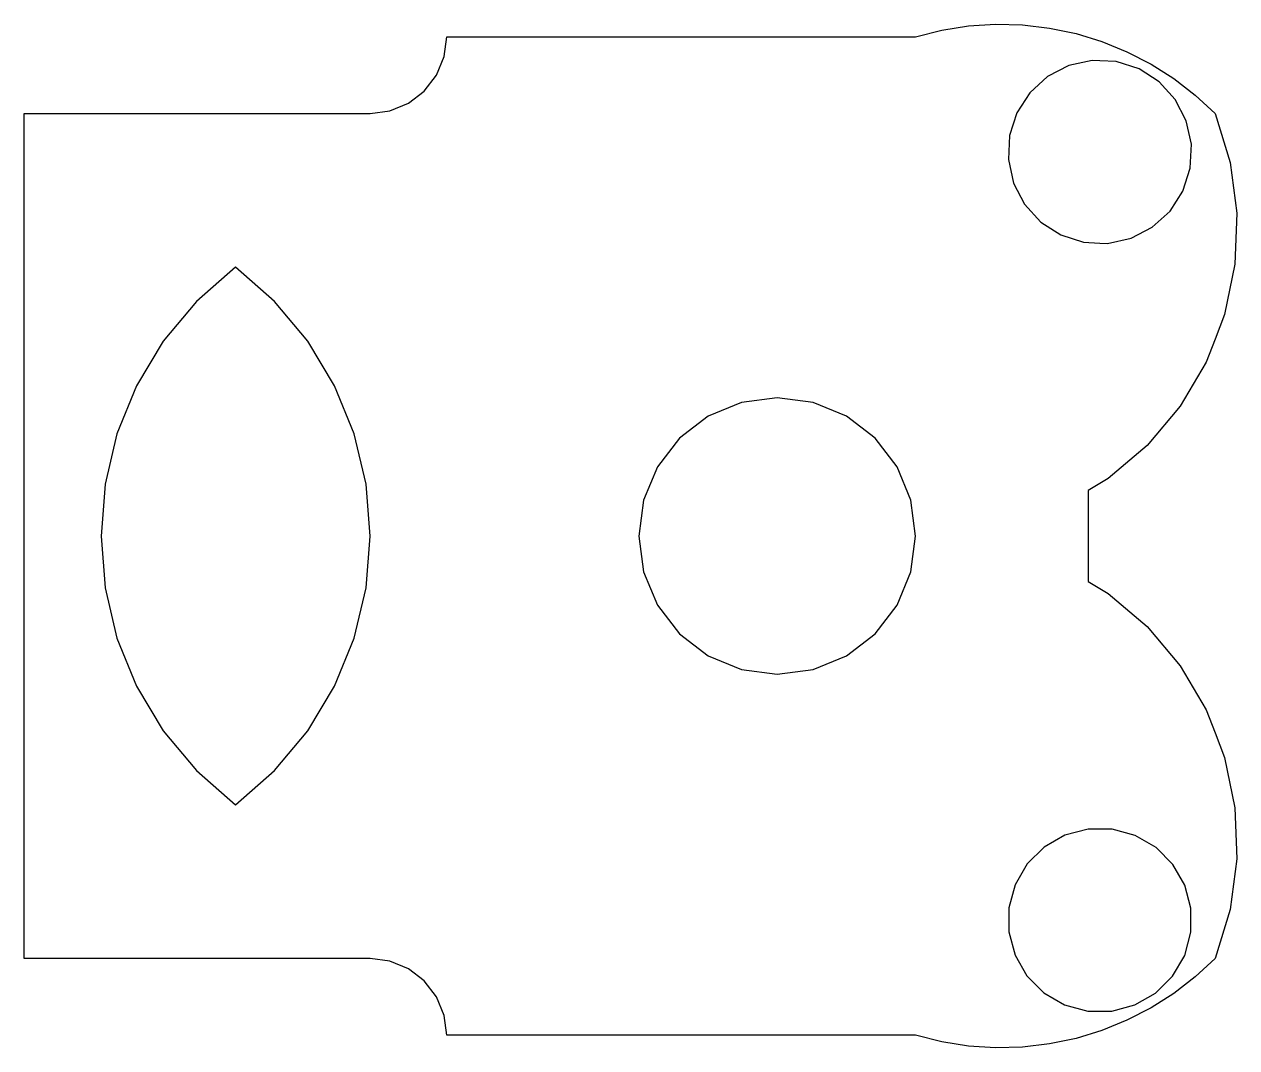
# Model space of a CAD drawing. Header units: metres. Extents: x 0 to 1578, y 234 to 1566.
import ezdxf

# ---------------------------------------------------------------- set-up
doc = ezdxf.new("R2010")
doc.units = ezdxf.units.M

msp = doc.modelspace()

# ---------------------------------------------------------------- linework, layer by layer
at = {"layer": 'Layer0'}
for points in [[(1410.9, 974.9, 0), (1384.7, 959.2, 0), (1384.7, 840.8, 0), (1410.9, 825.1, 0), (1461.6, 782, 0), (1504.5, 731, 0), (1538.4, 673.7, 0), (1550, 643.6, 0), (1562.3, 611.5, 0), (1575.7, 546.3, 0), (1578.1, 479.7, 0), (1569.4, 413.7, 0), (1550, 350, 0), (1524.1, 326.1, 0), (1496.2, 304.6, 0), (1466.5, 285.7, 0), (1435.2, 269.5, 0), (1402.6, 256.2, 0), (1368.9, 245.9, 0), (1334.4, 238.7, 0), (1299.4, 234.7, 0), (1264.2, 233.8, 0), (1229, 236, 0), (1194.2, 241.5, 0), (1160, 250, 0), (550, 250, 0), (546.6, 275.9, 0), (536.6, 300, 0), (520.7, 320.7, 0), (500, 336.6, 0), (475.9, 346.6, 0), (450, 350, 0), (0, 350, 0), (0, 1450, 0), (450, 1450, 0), (475.9, 1453.4, 0), (500, 1463.4, 0), (520.7, 1479.3, 0), (536.6, 1500, 0), (546.6, 1524.1, 0), (550, 1550, 0), (1160, 1550, 0), (1194.2, 1558.5, 0), (1229, 1564, 0), (1264.2, 1566.2, 0), (1299.4, 1565.3, 0), (1334.4, 1561.3, 0), (1368.9, 1554.1, 0), (1402.6, 1543.8, 0), (1435.2, 1530.5, 0), (1466.5, 1514.3, 0), (1496.2, 1495.4, 0), (1524.1, 1473.9, 0), (1550, 1450, 0), (1569.4, 1386.3, 0), (1578.1, 1320.3, 0), (1575.7, 1253.7, 0), (1562.3, 1188.5, 0), (1550, 1156.4, 0), (1538.4, 1126.3, 0), (1504.5, 1069, 0), (1461.6, 1018, 0), (1410.9, 974.9, 0)], [(1421.2, 1517.6, 0), (1400, 1518.6, 0), (1390, 1519.1, 0), (1359.5, 1512.4, 0), (1331.8, 1498.1, 0), (1308.7, 1477.1, 0), (1291.9, 1450.9, 0), (1282.4, 1421.2, 0), (1280.9, 1390, 0), (1287.6, 1359.5, 0), (1301.9, 1331.8, 0), (1322.9, 1308.7, 0), (1349.1, 1291.9, 0), (1378.8, 1282.4, 0), (1400, 1281.4, 0), (1410, 1280.9, 0), (1440.5, 1287.6, 0), (1468.2, 1301.9, 0), (1491.3, 1322.9, 0), (1508.1, 1349.1, 0), (1517.6, 1378.8, 0), (1519.1, 1410, 0), (1512.4, 1440.5, 0), (1498.1, 1468.2, 0), (1477.1, 1491.3, 0), (1450.9, 1508.1, 0), (1421.2, 1517.6, 0)], [(325.7, 1205.4, 0), (275, 1250, 0), (224.3, 1205.4, 0), (181, 1153.6, 0), (146.2, 1095.7, 0), (120.7, 1033.1, 0), (105.2, 967.3, 0), (100, 900, 0), (105.2, 832.7, 0), (120.7, 766.9, 0), (146.2, 704.3, 0), (181, 646.4, 0), (224.3, 594.6, 0), (275, 550, 0), (325.7, 594.6, 0), (369, 646.4, 0), (403.8, 704.3, 0), (429.3, 766.9, 0), (444.8, 832.7, 0), (450, 900, 0), (444.8, 967.3, 0), (429.3, 1033.1, 0), (403.8, 1095.7, 0), (369, 1153.6, 0), (325.7, 1205.4, 0)], [(1153.9, 853.4, 0), (1160, 900, 0), (1153.9, 946.6, 0), (1135.9, 990, 0), (1107.3, 1027.3, 0), (1070, 1055.9, 0), (1026.6, 1073.9, 0), (980, 1080, 0), (933.4, 1073.9, 0), (890, 1055.9, 0), (852.7, 1027.3, 0), (824.1, 990, 0), (806.1, 946.6, 0), (800, 900, 0), (806.1, 853.4, 0), (824.1, 810, 0), (852.7, 772.7, 0), (890, 744.1, 0), (933.4, 726.1, 0), (980, 720, 0), (1026.6, 726.1, 0), (1070, 744.1, 0), (1107.3, 772.7, 0), (1135.9, 810, 0), (1153.9, 853.4, 0)], [(1384.1, 281.6, 0), (1400, 281.5, 0), (1415.3, 281.5, 0), (1445.5, 289.5, 0), (1472.5, 305, 0), (1494.6, 327, 0), (1510.3, 354, 0), (1518.4, 384.1, 0), (1518.5, 415.3, 0), (1510.5, 445.5, 0), (1495, 472.5, 0), (1473, 494.6, 0), (1446, 510.3, 0), (1415.9, 518.4, 0), (1400, 518.5, 0), (1384.7, 518.5, 0), (1354.5, 510.5, 0), (1327.5, 495, 0), (1305.4, 473, 0), (1289.7, 446, 0), (1281.6, 415.9, 0), (1281.5, 384.7, 0), (1289.5, 354.5, 0), (1305, 327.5, 0), (1327, 305.4, 0), (1354, 289.7, 0), (1384.1, 281.6, 0)]]:
    msp.add_polyline3d(points, dxfattribs=at)

doc.saveas('drawing.dxf')
